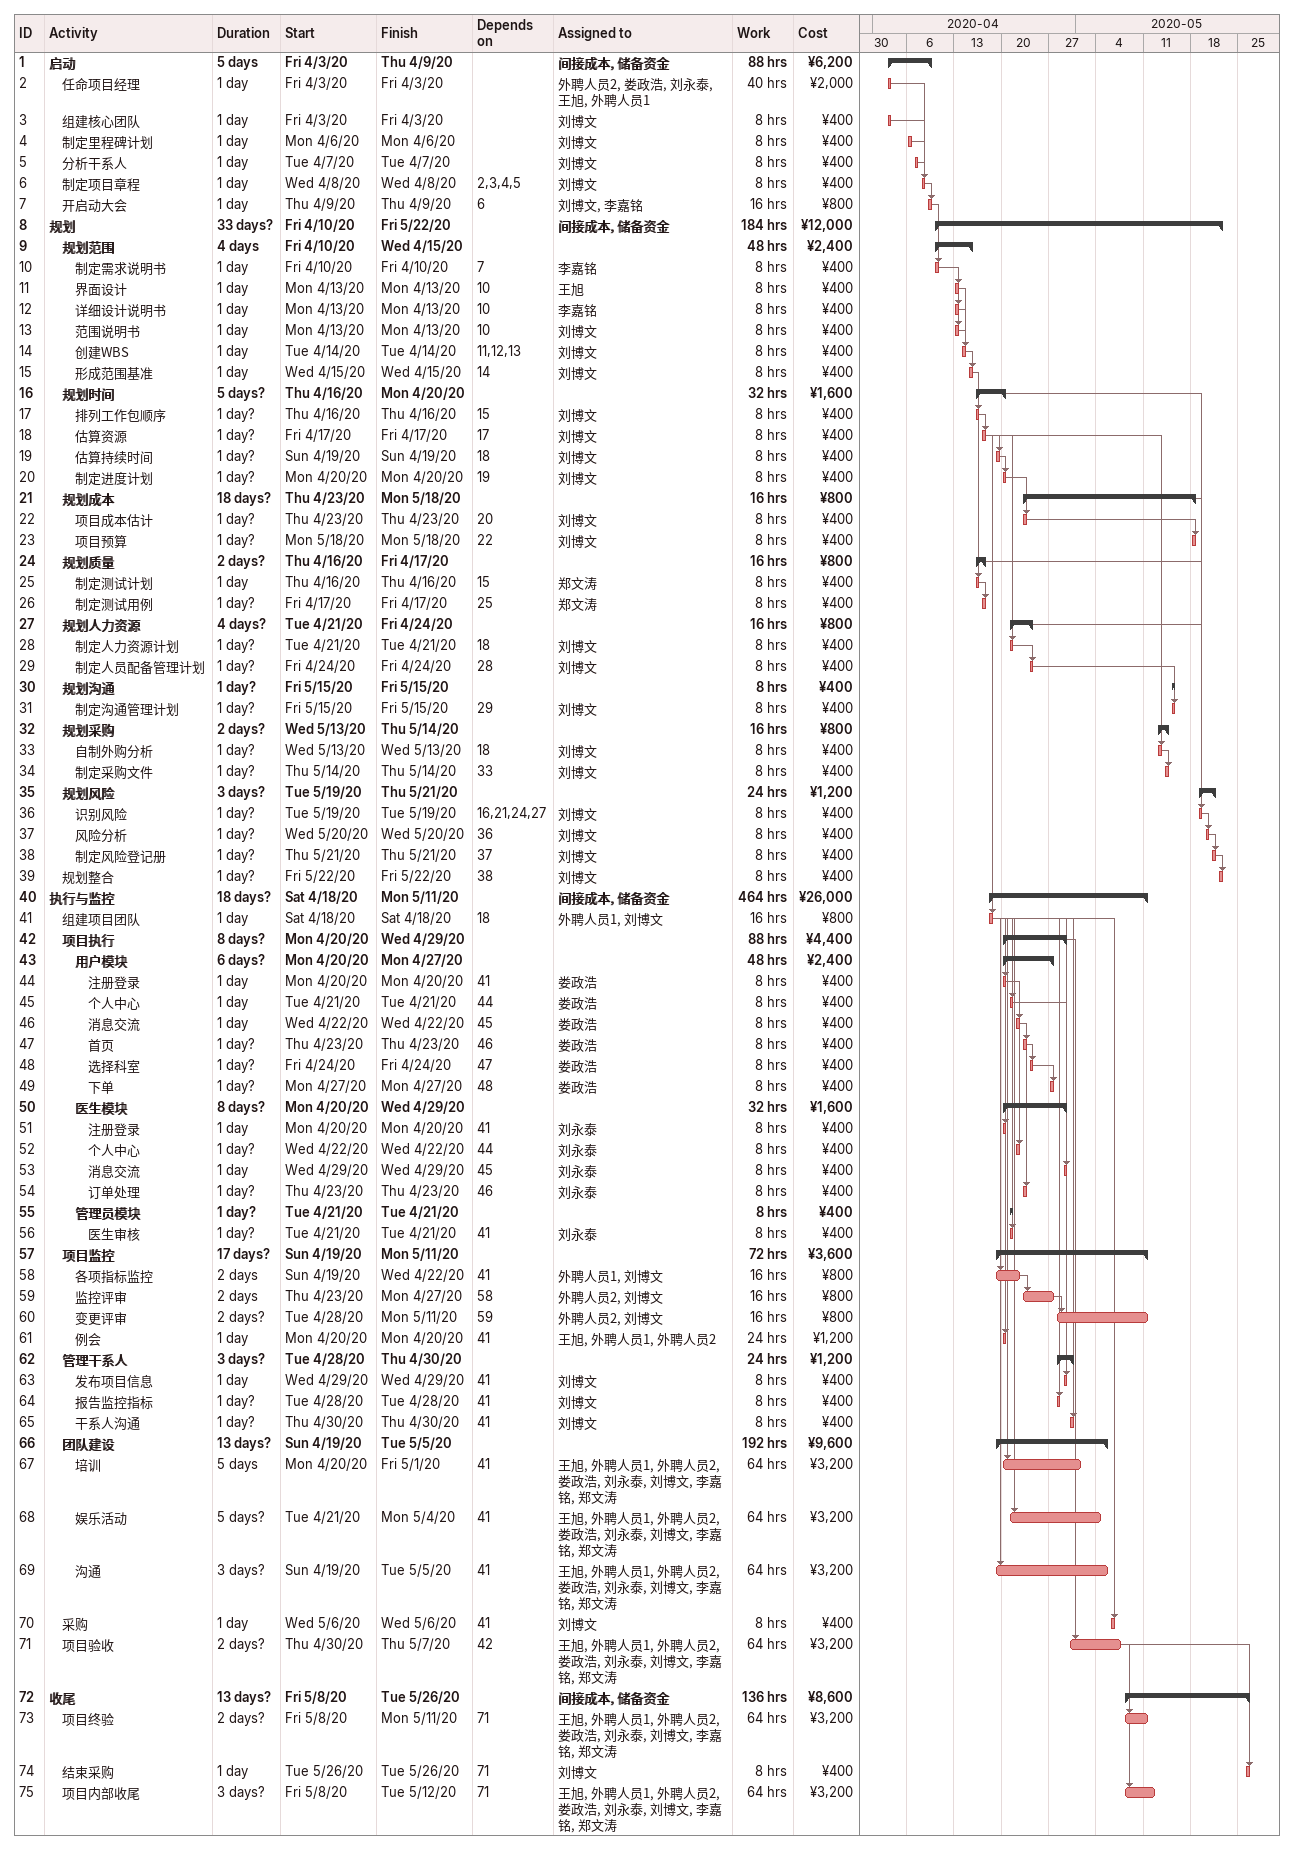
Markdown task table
| ID | Level | Task | Duration | Start | Finish | Predecessors | Resources | Work (h) | Cost (¥) |
|---|---|---|---|---|---|---|---|---|---|
| 1 | 1 | **启动** | 5d | 2020-04-03 | 2020-04-09 |  | 间接成本, 储备资金 | 88 | 6200 |
| 2 | 2 | 任命项目经理 | 1d | 2020-04-03 | 2020-04-03 |  | 外聘人员2, 娄政浩, 刘永泰, 王旭, 外聘人员1 | 40 | 2000 |
| 3 | 2 | 组建核心团队 | 1d | 2020-04-03 | 2020-04-03 |  | 刘博文 | 8 | 400 |
| 4 | 2 | 制定里程碑计划 | 1d | 2020-04-06 | 2020-04-06 |  | 刘博文 | 8 | 400 |
| 5 | 2 | 分析干系人 | 1d | 2020-04-07 | 2020-04-07 |  | 刘博文 | 8 | 400 |
| 6 | 2 | 制定项目章程 | 1d | 2020-04-08 | 2020-04-08 | 2, 3, 4, 5 | 刘博文 | 8 | 400 |
| 7 | 2 | 开启动大会 | 1d | 2020-04-09 | 2020-04-09 | 6 | 刘博文, 李嘉铭 | 16 | 800 |
| 8 | 1 | **规划** | 33d? | 2020-04-10 | 2020-05-22 |  | 间接成本, 储备资金 | 184 | 12000 |
| 9 | 2 | **规划范围** | 4d | 2020-04-10 | 2020-04-15 |  |  | 48 | 2400 |
| 10 | 3 | 制定需求说明书 | 1d | 2020-04-10 | 2020-04-10 | 7 | 李嘉铭 | 8 | 400 |
| 11 | 3 | 界面设计 | 1d | 2020-04-13 | 2020-04-13 | 10 | 王旭 | 8 | 400 |
| 12 | 3 | 详细设计说明书 | 1d | 2020-04-13 | 2020-04-13 | 10 | 李嘉铭 | 8 | 400 |
| 13 | 3 | 范围说明书 | 1d | 2020-04-13 | 2020-04-13 | 10 | 刘博文 | 8 | 400 |
| 14 | 3 | 创建WBS | 1d | 2020-04-14 | 2020-04-14 | 11, 12, 13 | 刘博文 | 8 | 400 |
| 15 | 3 | 形成范围基准 | 1d | 2020-04-15 | 2020-04-15 | 14 | 刘博文 | 8 | 400 |
| 16 | 2 | **规划时间** | 5d? | 2020-04-16 | 2020-04-20 |  |  | 32 | 1600 |
| 17 | 3 | 排列工作包顺序 | 1d? | 2020-04-16 | 2020-04-16 | 15 | 刘博文 | 8 | 400 |
| 18 | 3 | 估算资源 | 1d? | 2020-04-17 | 2020-04-17 | 17 | 刘博文 | 8 | 400 |
| 19 | 3 | 估算持续时间 | 1d? | 2020-04-19 | 2020-04-19 | 18 | 刘博文 | 8 | 400 |
| 20 | 3 | 制定进度计划 | 1d? | 2020-04-20 | 2020-04-20 | 19 | 刘博文 | 8 | 400 |
| 21 | 2 | **规划成本** | 18d? | 2020-04-23 | 2020-05-18 |  |  | 16 | 800 |
| 22 | 3 | 项目成本估计 | 1d? | 2020-04-23 | 2020-04-23 | 20 | 刘博文 | 8 | 400 |
| 23 | 3 | 项目预算 | 1d? | 2020-05-18 | 2020-05-18 | 22 | 刘博文 | 8 | 400 |
| 24 | 2 | **规划质量** | 2d? | 2020-04-16 | 2020-04-17 |  |  | 16 | 800 |
| 25 | 3 | 制定测试计划 | 1d | 2020-04-16 | 2020-04-16 | 15 | 郑文涛 | 8 | 400 |
| 26 | 3 | 制定测试用例 | 1d? | 2020-04-17 | 2020-04-17 | 25 | 郑文涛 | 8 | 400 |
| 27 | 2 | **规划人力资源** | 4d? | 2020-04-21 | 2020-04-24 |  |  | 16 | 800 |
| 28 | 3 | 制定人力资源计划 | 1d? | 2020-04-21 | 2020-04-21 | 18 | 刘博文 | 8 | 400 |
| 29 | 3 | 制定人员配备管理计划 | 1d? | 2020-04-24 | 2020-04-24 | 28 | 刘博文 | 8 | 400 |
| 30 | 2 | **规划沟通** | 1d? | 2020-05-15 | 2020-05-15 |  |  | 8 | 400 |
| 31 | 3 | 制定沟通管理计划 | 1d? | 2020-05-15 | 2020-05-15 | 29 | 刘博文 | 8 | 400 |
| 32 | 2 | **规划采购** | 2d? | 2020-05-13 | 2020-05-14 |  |  | 16 | 800 |
| 33 | 3 | 自制外购分析 | 1d? | 2020-05-13 | 2020-05-13 | 18 | 刘博文 | 8 | 400 |
| 34 | 3 | 制定采购文件 | 1d? | 2020-05-14 | 2020-05-14 | 33 | 刘博文 | 8 | 400 |
| 35 | 2 | **规划风险** | 3d? | 2020-05-19 | 2020-05-21 |  |  | 24 | 1200 |
| 36 | 3 | 识别风险 | 1d? | 2020-05-19 | 2020-05-19 | 16, 21, 24, 27 | 刘博文 | 8 | 400 |
| 37 | 3 | 风险分析 | 1d? | 2020-05-20 | 2020-05-20 | 36 | 刘博文 | 8 | 400 |
| 38 | 3 | 制定风险登记册 | 1d? | 2020-05-21 | 2020-05-21 | 37 | 刘博文 | 8 | 400 |
| 39 | 2 | 规划整合 | 1d? | 2020-05-22 | 2020-05-22 | 38 | 刘博文 | 8 | 400 |
| 40 | 1 | **执行与监控** | 18d? | 2020-04-18 | 2020-05-11 |  | 间接成本, 储备资金 | 464 | 26000 |
| 41 | 2 | 组建项目团队 | 1d | 2020-04-18 | 2020-04-18 | 18 | 外聘人员1, 刘博文 | 16 | 800 |
| 42 | 2 | **项目执行** | 8d? | 2020-04-20 | 2020-04-29 |  |  | 88 | 4400 |
| 43 | 3 | **用户模块** | 6d? | 2020-04-20 | 2020-04-27 |  |  | 48 | 2400 |
| 44 | 4 | 注册登录 | 1d | 2020-04-20 | 2020-04-20 | 41 | 娄政浩 | 8 | 400 |
| 45 | 4 | 个人中心 | 1d | 2020-04-21 | 2020-04-21 | 44 | 娄政浩 | 8 | 400 |
| 46 | 4 | 消息交流 | 1d | 2020-04-22 | 2020-04-22 | 45 | 娄政浩 | 8 | 400 |
| 47 | 4 | 首页 | 1d? | 2020-04-23 | 2020-04-23 | 46 | 娄政浩 | 8 | 400 |
| 48 | 4 | 选择科室 | 1d? | 2020-04-24 | 2020-04-24 | 47 | 娄政浩 | 8 | 400 |
| 49 | 4 | 下单 | 1d? | 2020-04-27 | 2020-04-27 | 48 | 娄政浩 | 8 | 400 |
| 50 | 3 | **医生模块** | 8d? | 2020-04-20 | 2020-04-29 |  |  | 32 | 1600 |
| 51 | 4 | 注册登录 | 1d | 2020-04-20 | 2020-04-20 | 41 | 刘永泰 | 8 | 400 |
| 52 | 4 | 个人中心 | 1d? | 2020-04-22 | 2020-04-22 | 44 | 刘永泰 | 8 | 400 |
| 53 | 4 | 消息交流 | 1d | 2020-04-29 | 2020-04-29 | 45 | 刘永泰 | 8 | 400 |
| 54 | 4 | 订单处理 | 1d? | 2020-04-23 | 2020-04-23 | 46 | 刘永泰 | 8 | 400 |
| 55 | 3 | **管理员模块** | 1d? | 2020-04-21 | 2020-04-21 |  |  | 8 | 400 |
| 56 | 4 | 医生审核 | 1d? | 2020-04-21 | 2020-04-21 | 41 | 刘永泰 | 8 | 400 |
| 57 | 2 | **项目监控** | 17d? | 2020-04-19 | 2020-05-11 |  |  | 72 | 3600 |
| 58 | 3 | 各项指标监控 | 2d | 2020-04-19 | 2020-04-22 | 41 | 外聘人员1, 刘博文 | 16 | 800 |
| 59 | 3 | 监控评审 | 2d | 2020-04-23 | 2020-04-27 | 58 | 外聘人员2, 刘博文 | 16 | 800 |
| 60 | 3 | 变更评审 | 2d? | 2020-04-28 | 2020-05-11 | 59 | 外聘人员2, 刘博文 | 16 | 800 |
| 61 | 3 | 例会 | 1d | 2020-04-20 | 2020-04-20 | 41 | 王旭, 外聘人员1, 外聘人员2 | 24 | 1200 |
| 62 | 2 | **管理干系人** | 3d? | 2020-04-28 | 2020-04-30 |  |  | 24 | 1200 |
| 63 | 3 | 发布项目信息 | 1d | 2020-04-29 | 2020-04-29 | 41 | 刘博文 | 8 | 400 |
| 64 | 3 | 报告监控指标 | 1d? | 2020-04-28 | 2020-04-28 | 41 | 刘博文 | 8 | 400 |
| 65 | 3 | 干系人沟通 | 1d? | 2020-04-30 | 2020-04-30 | 41 | 刘博文 | 8 | 400 |
| 66 | 2 | **团队建设** | 13d? | 2020-04-19 | 2020-05-05 |  |  | 192 | 9600 |
| 67 | 3 | 培训 | 5d | 2020-04-20 | 2020-05-01 | 41 | 王旭, 外聘人员1, 外聘人员2, 娄政浩, 刘永泰, 刘博文, 李嘉铭, 郑文涛 | 64 | 3200 |
| 68 | 3 | 娱乐活动 | 5d? | 2020-04-21 | 2020-05-04 | 41 | 王旭, 外聘人员1, 外聘人员2, 娄政浩, 刘永泰, 刘博文, 李嘉铭, 郑文涛 | 64 | 3200 |
| 69 | 3 | 沟通 | 3d? | 2020-04-19 | 2020-05-05 | 41 | 王旭, 外聘人员1, 外聘人员2, 娄政浩, 刘永泰, 刘博文, 李嘉铭, 郑文涛 | 64 | 3200 |
| 70 | 2 | 采购 | 1d | 2020-05-06 | 2020-05-06 | 41 | 刘博文 | 8 | 400 |
| 71 | 2 | 项目验收 | 2d? | 2020-04-30 | 2020-05-07 | 42 | 王旭, 外聘人员1, 外聘人员2, 娄政浩, 刘永泰, 刘博文, 李嘉铭, 郑文涛 | 64 | 3200 |
| 72 | 1 | **收尾** | 13d? | 2020-05-08 | 2020-05-26 |  | 间接成本, 储备资金 | 136 | 8600 |
| 73 | 2 | 项目终验 | 2d? | 2020-05-08 | 2020-05-11 | 71 | 王旭, 外聘人员1, 外聘人员2, 娄政浩, 刘永泰, 刘博文, 李嘉铭, 郑文涛 | 64 | 3200 |
| 74 | 2 | 结束采购 | 1d | 2020-05-26 | 2020-05-26 | 71 | 刘博文 | 8 | 400 |
| 75 | 2 | 项目内部收尾 | 3d? | 2020-05-08 | 2020-05-12 | 71 | 王旭, 外聘人员1, 外聘人员2, 娄政浩, 刘永泰, 刘博文, 李嘉铭, 郑文涛 | 64 | 3200 |
